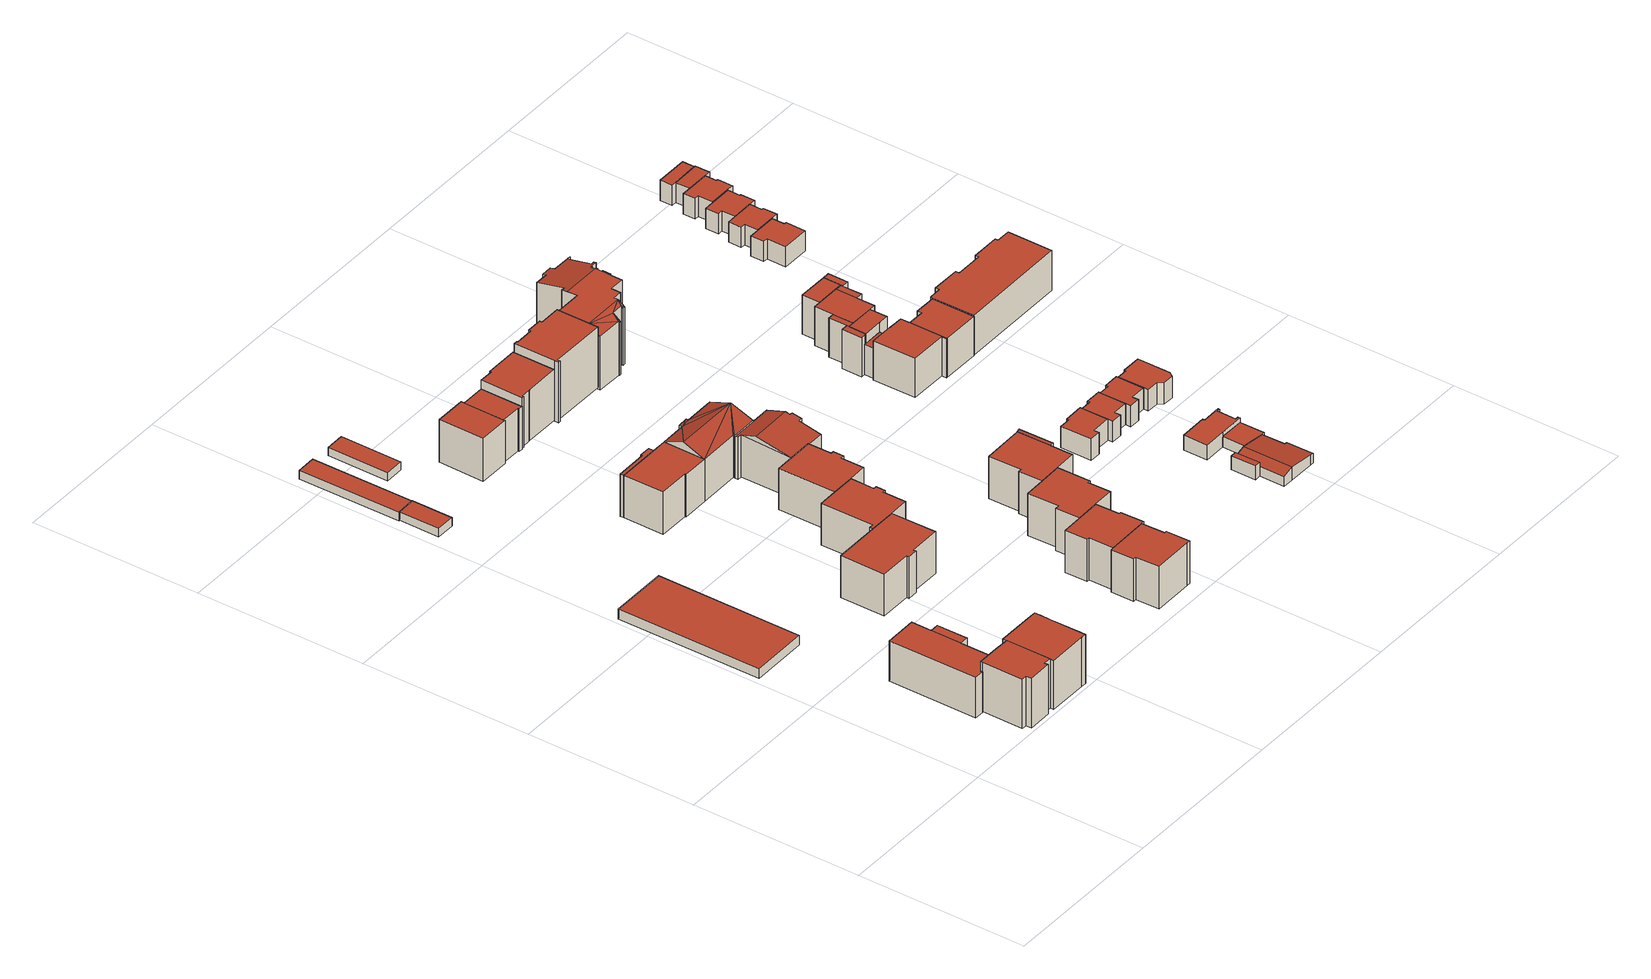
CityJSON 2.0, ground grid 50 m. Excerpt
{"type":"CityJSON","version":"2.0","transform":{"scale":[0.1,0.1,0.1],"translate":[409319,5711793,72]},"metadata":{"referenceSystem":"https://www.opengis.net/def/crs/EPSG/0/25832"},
"CityObjects":{
"building1":{"type":"Building","attributes":{"Gemeindeschluessel":"05978036","Geometrietyp2DReferenz":"3000","function":"31001_1000"},"children":["building1-1","building1-2"]},
"building1-1":{"type":"BuildingPart","attributes":{"roofType":"1000","measuredHeight":12.28},"parents":["building1"],"geometry":[{"type":"MultiSurface","lod":"2","boundaries":[[[0,1,2,3]],[[1,4,5,2]],[[4,6,5]],[[7,8,9]],[[7,10,11,8]],[[10,12,13,11]],[[12,14,15,13]],[[14,16,17,15]],[[16,0,3,17]],[[16,14,12,10,7,4,1,0]],[[3,2,5,8,11,13,15,17]],[[9,6,4,7]],[[9,8,5,6]]],"semantics":{"surfaces":[{"type":"WallSurface"},{"type":"RoofSurface"},{"type":"GroundSurface"},{"type":"ClosureSurface"}],"values":[0,0,0,0,0,0,0,0,0,1,2,0,3]}}]},
"building1-2":{"type":"BuildingPart","attributes":{"roofType":"1000","measuredHeight":12.26},"parents":["building1"],"geometry":[{"type":"MultiSurface","lod":"2","boundaries":[[[6,18,19,5]],[[18,20,21,19]],[[20,9,8,21]],[[9,20,18,6]],[[5,19,21,8]],[[5,8,9,6]]],"semantics":{"surfaces":[{"type":"WallSurface"},{"type":"RoofSurface"},{"type":"GroundSurface"},{"type":"ClosureSurface"}],"values":[0,0,0,1,2,3]}}]},
"building2":{"type":"Building","attributes":{"Gemeindeschluessel":"05978036","Geometrietyp2DReferenz":"3000","function":"31001_2462","roofType":"1000","measuredHeight":3},"geometry":[{"type":"MultiSurface","lod":"2","boundaries":[[[22,23,24,25]],[[23,26,27,24]],[[26,28,29,27]],[[28,22,25,29]],[[28,26,23,22]],[[25,24,27,29]]],"semantics":{"surfaces":[{"type":"WallSurface"},{"type":"RoofSurface"},{"type":"GroundSurface"}],"values":[0,0,0,0,1,2]}}]},
"building3":{"type":"Building","attributes":{"Gemeindeschluessel":"05978036","Geometrietyp2DReferenz":"3000","function":"31001_1000"},"children":["building3-1","building3-2"]},
"building3-1":{"type":"BuildingPart","attributes":{"roofType":"1000","measuredHeight":14.98},"parents":["building3"],"geometry":[{"type":"MultiSurface","lod":"2","boundaries":[[[30,31,32,33,34]],[[31,35,36,32]],[[35,37,38,36]],[[37,39,40,38]],[[39,41,42,40]],[[41,43,44,42]],[[43,45,46,44]],[[45,47,48,46]],[[47,49,50,48]],[[49,51,52,53,50]],[[49,47,45,43,41,39,37,35,31,30,54,51]],[[53,55,33,32,36,38,40,42,44,46,48,50]],[[56,52,51,54]],[[56,55,53,52]],[[34,56,54,30]],[[34,33,55,56]]],"semantics":{"surfaces":[{"type":"WallSurface"},{"type":"RoofSurface"},{"type":"GroundSurface"},{"type":"ClosureSurface"}],"values":[0,0,0,0,0,0,0,0,0,0,1,2,0,3,0,3]}}]},
"building3-2":{"type":"BuildingPart","attributes":{"roofType":"1000","measuredHeight":14.96},"parents":["building3"],"geometry":[{"type":"MultiSurface","lod":"2","boundaries":[[[52,57,50,53]],[[57,58,59,50]],[[58,60,61,59]],[[60,62,63,61]],[[62,64,65,63]],[[64,66,67,65]],[[66,68,69,67]],[[68,70,71,69]],[[70,72,73,71]],[[72,74,75,73]],[[74,34,33,75]],[[56,34,74,72,70,68,66,64,62,60,58,57,52]],[[53,50,59,61,63,65,67,69,71,73,75,33,55]],[[55,33,34,56]],[[53,55,56,52]]],"semantics":{"surfaces":[{"type":"WallSurface"},{"type":"RoofSurface"},{"type":"GroundSurface"},{"type":"ClosureSurface"}],"values":[0,0,0,0,0,0,0,0,0,0,0,1,2,3,3]}}]},
"building4":{"type":"Building","attributes":{"Gemeindeschluessel":"05978036","Geometrietyp2DReferenz":"3000","function":"31001_2460","roofType":"1000","measuredHeight":2.48},"geometry":[{"type":"MultiSurface","lod":"2","boundaries":[[[76,77,78,79]],[[77,80,81,78]],[[80,82,83,81]],[[82,76,79,83]],[[82,80,77,76]],[[79,78,81,83]]],"semantics":{"surfaces":[{"type":"WallSurface"},{"type":"RoofSurface"},{"type":"GroundSurface"}],"values":[0,0,0,0,1,2]}}]},
"building5":{"type":"Building","attributes":{"Gemeindeschluessel":"05978036","Geometrietyp2DReferenz":"3000","function":"31001_2460","roofType":"1000","measuredHeight":2.72},"geometry":[{"type":"MultiSurface","lod":"2","boundaries":[[[84,85,86,87]],[[85,88,89,86]],[[88,90,91,89]],[[90,92,93,91]],[[92,84,87,93]],[[92,90,88,85,84]],[[87,86,89,91,93]]],"semantics":{"surfaces":[{"type":"WallSurface"},{"type":"RoofSurface"},{"type":"GroundSurface"}],"values":[0,0,0,0,0,1,2]}}]},
"building6":{"type":"Building","attributes":{"Gemeindeschluessel":"05978036","Geometrietyp2DReferenz":"3000","function":"31001_1000","roofType":"1000","measuredHeight":12.68},"geometry":[{"type":"MultiSurface","lod":"2","boundaries":[[[94,95,96,97]],[[95,98,99,96]],[[98,100,101,99]],[[100,102,103,101]],[[102,104,105,103]],[[104,106,107,105]],[[106,108,109,107]],[[108,110,111,109]],[[110,94,97,111]],[[110,108,106,104,102,100,98,95,94]],[[97,96,99,101,103,105,107,109,111]]],"semantics":{"surfaces":[{"type":"WallSurface"},{"type":"RoofSurface"},{"type":"GroundSurface"}],"values":[0,0,0,0,0,0,0,0,0,1,2]}}]},
"building7":{"type":"Building","attributes":{"Gemeindeschluessel":"05978036","Geometrietyp2DReferenz":"3000","function":"31001_2460","roofType":"1000","measuredHeight":2.57},"geometry":[{"type":"MultiSurface","lod":"2","boundaries":[[[112,113,114,115]],[[113,116,117,114]],[[116,118,119,117]],[[118,112,115,119]],[[118,116,113,112]],[[115,114,117,119]]],"semantics":{"surfaces":[{"type":"WallSurface"},{"type":"RoofSurface"},{"type":"GroundSurface"}],"values":[0,0,0,0,1,2]}}]},
"building8":{"type":"Building","attributes":{"Gemeindeschluessel":"05978036","Geometrietyp2DReferenz":"3000","function":"31001_1000"},"children":["building8-1","building8-2"]},
"building8-1":{"type":"BuildingPart","attributes":{"roofType":"1000","measuredHeight":12.99},"parents":["building8"],"geometry":[{"type":"MultiSurface","lod":"2","boundaries":[[[120,121,122,123]],[[121,124,125,122]],[[124,126,127,125]],[[126,128,129,127]],[[120,123,130,131]],[[131,128,126,124,121,120]],[[123,122,125,127,129,130]],[[131,130,129,128]]],"semantics":{"surfaces":[{"type":"WallSurface"},{"type":"RoofSurface"},{"type":"GroundSurface"},{"type":"ClosureSurface"}],"values":[0,0,0,0,0,1,2,3]}}]},
"building8-2":{"type":"BuildingPart","attributes":{"roofType":"1000","measuredHeight":12.96},"parents":["building8"],"geometry":[{"type":"MultiSurface","lod":"2","boundaries":[[[132,133,134,135]],[[133,136,137,134]],[[136,138,139,137]],[[138,131,130,139]],[[128,140,141,129]],[[140,132,135,141]],[[140,128,131,138,136,133,132]],[[135,134,137,139,130,129,141]],[[129,130,131,128]]],"semantics":{"surfaces":[{"type":"WallSurface"},{"type":"RoofSurface"},{"type":"GroundSurface"},{"type":"ClosureSurface"}],"values":[0,0,0,0,0,0,1,2,3]}}]},
"building9":{"type":"Building","attributes":{"Gemeindeschluessel":"05978036","Geometrietyp2DReferenz":"3000","function":"31001_1000","roofType":"1000","measuredHeight":12.7},"geometry":[{"type":"MultiSurface","lod":"2","boundaries":[[[94,142,143,97]],[[142,144,145,143]],[[144,146,147,145]],[[146,148,149,147]],[[148,150,151,149]],[[150,152,153,151]],[[152,154,155,153]],[[154,156,157,155]],[[156,158,159,157]],[[158,160,161,159]],[[160,95,96,161]],[[95,94,97,96]],[[95,160,158,156,154,152,150,148,146,144,142,94]],[[97,143,145,147,149,151,153,155,157,159,161,96]]],"semantics":{"surfaces":[{"type":"WallSurface"},{"type":"RoofSurface"},{"type":"GroundSurface"}],"values":[0,0,0,0,0,0,0,0,0,0,0,0,1,2]}}]},
"building10":{"type":"Building","attributes":{"Gemeindeschluessel":"05978036","Geometrietyp2DReferenz":"3000","function":"31001_1000"},"children":["building10-1","building10-2"]},
"building10-1":{"type":"BuildingPart","attributes":{"roofType":"1000","measuredHeight":13},"parents":["building10"],"geometry":[{"type":"MultiSurface","lod":"2","boundaries":[[[162,163,164,165]],[[163,166,167,164]],[[166,168,169,167]],[[168,170,171,169]],[[170,172,173,171]],[[172,170,168,166,163,162]],[[165,164,167,169,171,173]],[[162,165,173,172]]],"semantics":{"surfaces":[{"type":"WallSurface"},{"type":"RoofSurface"},{"type":"GroundSurface"},{"type":"ClosureSurface"}],"values":[0,0,0,0,0,1,2,3]}}]},
"building10-2":{"type":"BuildingPart","attributes":{"roofType":"1000","measuredHeight":13},"parents":["building10"],"geometry":[{"type":"MultiSurface","lod":"2","boundaries":[[[174,175,176,177]],[[175,162,165,176]],[[172,178,179,173]],[[178,180,181,179]],[[180,174,177,181]],[[180,178,172,162,175,174]],[[177,176,165,173,179,181]],[[173,165,162,172]]],"semantics":{"surfaces":[{"type":"WallSurface"},{"type":"RoofSurface"},{"type":"GroundSurface"},{"type":"ClosureSurface"}],"values":[0,0,0,0,0,1,2,3]}}]},
"building11":{"type":"Building","attributes":{"Gemeindeschluessel":"05978036","Geometrietyp2DReferenz":"3000","function":"31001_1000","roofType":"1000","measuredHeight":12.87},"geometry":[{"type":"MultiSurface","lod":"2","boundaries":[[[182,183,184,185]],[[183,186,187,184]],[[186,188,189,187]],[[188,190,191,189]],[[190,192,193,191]],[[192,194,195,193]],[[194,196,197,195]],[[196,198,199,197]],[[198,200,201,199]],[[200,182,185,201]],[[200,198,196,194,192,190,188,186,183,182]],[[185,184,187,189,191,193,195,197,199,201]]],"semantics":{"surfaces":[{"type":"WallSurface"},{"type":"RoofSurface"},{"type":"GroundSurface"}],"values":[0,0,0,0,0,0,0,0,0,0,1,2]}}]},
"building12":{"type":"Building","attributes":{"Gemeindeschluessel":"05978036","Geometrietyp2DReferenz":"3000","function":"31001_1000","roofType":"1000","measuredHeight":12.89},"geometry":[{"type":"MultiSurface","lod":"2","boundaries":[[[182,202,203,185]],[[202,204,205,203]],[[204,206,207,205]],[[206,208,209,207]],[[208,210,211,209]],[[210,212,213,211]],[[212,214,215,213]],[[214,216,217,215]],[[216,183,184,217]],[[183,182,185,184]],[[183,216,214,212,210,208,206,204,202,182]],[[185,203,205,207,209,211,213,215,217,184]]],"semantics":{"surfaces":[{"type":"WallSurface"},{"type":"RoofSurface"},{"type":"GroundSurface"}],"values":[0,0,0,0,0,0,0,0,0,0,1,2]}}]},
"building13":{"type":"Building","attributes":{"Gemeindeschluessel":"05978036","Geometrietyp2DReferenz":"3000","function":"31001_1000","roofType":"1000","measuredHeight":12.67},"geometry":[{"type":"MultiSurface","lod":"2","boundaries":[[[148,218,219,220]],[[218,221,222,219]],[[221,223,224,222]],[[223,225,226,224]],[[225,227,228,226]],[[227,229,230,228]],[[229,231,232,230]],[[231,233,234,232]],[[233,150,235,234]],[[150,148,220,235]],[[150,233,231,229,227,225,223,221,218,148]],[[220,219,222,224,226,228,230,232,234,235]]],"semantics":{"surfaces":[{"type":"WallSurface"},{"type":"RoofSurface"},{"type":"GroundSurface"}],"values":[0,0,0,0,0,0,0,0,0,0,1,2]}}]},
"building14":{"type":"Building","attributes":{"Gemeindeschluessel":"05978036","Geometrietyp2DReferenz":"3000","function":"31001_1000","roofType":"5000","measuredHeight":15.28},"geometry":[{"type":"MultiSurface","lod":"2","boundaries":[[[140,236,237,238]],[[236,239,240,237]],[[239,241,242,240]],[[241,243,244,242]],[[243,245,246,244]],[[245,247,248,246]],[[247,249,250,248]],[[249,251,252,250]],[[251,132,253,252]],[[132,140,238,253]],[[241,239,236]],[[243,254,245]],[[236,243,241]],[[236,254,243]],[[236,255,254]],[[255,236,140]],[[254,249,247]],[[254,251,249]],[[254,132,251]],[[132,254,255]],[[247,245,254]],[[140,132,255]],[[238,237,240,242,244,246,248,250,252,253]]],"semantics":{"surfaces":[{"type":"WallSurface"},{"type":"RoofSurface"},{"type":"GroundSurface"}],"values":[0,0,0,0,0,0,0,0,0,0,1,1,1,1,1,1,1,1,1,1,0,0,2]}}]},
"building15":{"type":"Building","attributes":{"Gemeindeschluessel":"05978036","Geometrietyp2DReferenz":"3000","function":"31001_1000","roofType":"1000","measuredHeight":15.57},"geometry":[{"type":"MultiSurface","lod":"2","boundaries":[[[256,257,258,259]],[[257,260,261,258]],[[260,262,263,261]],[[262,264,265,263]],[[264,266,267,265]],[[266,268,269,267]],[[268,270,271,269]],[[270,272,273,271]],[[272,274,275,273]],[[274,276,277,275]],[[276,256,259,277]],[[276,274,272,270,268,266,264,262,260,257,256]],[[259,258,261,263,265,267,269,271,273,275,277]]],"semantics":{"surfaces":[{"type":"WallSurface"},{"type":"RoofSurface"},{"type":"GroundSurface"}],"values":[0,0,0,0,0,0,0,0,0,0,0,1,2]}}]},
"building16":{"type":"Building","attributes":{"Gemeindeschluessel":"05978036","Geometrietyp2DReferenz":"3000","function":"31001_1000","roofType":"1000","measuredHeight":12.92},"geometry":[{"type":"MultiSurface","lod":"2","boundaries":[[[208,278,279,209]],[[278,280,281,279]],[[280,282,283,281]],[[282,284,285,283]],[[284,286,287,285]],[[286,288,289,287]],[[288,290,291,289]],[[290,292,293,291]],[[292,210,211,293]],[[210,208,209,211]],[[210,292,290,288,286,284,282,280,278,208]],[[209,279,281,283,285,287,289,291,293,211]]],"semantics":{"surfaces":[{"type":"WallSurface"},{"type":"RoofSurface"},{"type":"GroundSurface"}],"values":[0,0,0,0,0,0,0,0,0,0,1,2]}}]},
"building17":{"type":"Building","attributes":{"Gemeindeschluessel":"05978036","Geometrietyp2DReferenz":"3000","function":"31001_1000","roofType":"5000","measuredHeight":14.34},"geometry":[{"type":"MultiSurface","lod":"2","boundaries":[[[294,295,296,297]],[[295,298,299,296]],[[298,300,301,299]],[[300,302,303,301]],[[302,304,305,303]],[[304,306,307,305]],[[306,308,309,307]],[[308,310,311,309]],[[310,312,313,311]],[[312,294,297,313]],[[304,302,300,298,314,315,308,306]],[[314,295,294,312,310,315]],[[298,295,314]],[[310,308,315]],[[297,296,299,301,303,305,307,309,311,313]]],"semantics":{"surfaces":[{"type":"WallSurface"},{"type":"RoofSurface"},{"type":"GroundSurface"}],"values":[0,0,0,0,0,0,0,0,0,0,1,1,0,0,2]}}]},
"building18":{"type":"Building","attributes":{"Gemeindeschluessel":"05978036","Geometrietyp2DReferenz":"3000","function":"31001_1000"},"children":["building18-1","building18-2"]},
"building18-1":{"type":"BuildingPart","attributes":{"roofType":"1000","measuredHeight":12.89},"parents":["building18"],"geometry":[{"type":"MultiSurface","lod":"2","boundaries":[[[316,317,318,319]],[[317,286,287,318]],[[286,284,285,287]],[[284,320,321,285]],[[320,322,323,321]],[[322,324,325,323]],[[324,326,327,325]],[[324,322,320,284,286,317,316,326]],[[327,319,318,287,285,321,323,325]],[[319,327,326,316]]],"semantics":{"surfaces":[{"type":"WallSurface"},{"type":"RoofSurface"},{"type":"GroundSurface"},{"type":"ClosureSurface"}],"values":[0,0,0,0,0,0,0,1,2,3]}}]},
"building18-2":{"type":"BuildingPart","attributes":{"roofType":"2100","measuredHeight":13.05},"parents":["building18"],"geometry":[{"type":"MultiSurface","lod":"2","boundaries":[[[328,329,316,319,330]],[[331,332,333,327,326]],[[332,328,330,333]],[[332,331,329,328]],[[330,319,327,333]],[[326,316,329,331]],[[326,327,319,316]]],"semantics":{"surfaces":[{"type":"WallSurface"},{"type":"RoofSurface"},{"type":"GroundSurface"},{"type":"ClosureSurface"}],"values":[0,0,0,1,2,0,3]}}]},
"building19":{"type":"Building","attributes":{"Gemeindeschluessel":"05978036","Geometrietyp2DReferenz":"3000","function":"31001_1000","roofType":"1000","measuredHeight":18.47},"geometry":[{"type":"MultiSurface","lod":"2","boundaries":[[[334,335,336,337]],[[335,338,339,336]],[[338,340,341,339]],[[340,342,343,341]],[[342,344,345,343]],[[344,346,347,345]],[[346,348,349,347]],[[348,350,351,349]],[[350,352,353,351]],[[352,354,355,353]],[[354,356,357,355]],[[356,358,359,357]],[[358,360,361,359]],[[360,334,337,361]],[[360,358,356,354,352,350,348,346,344,342,340,338,335,334]],[[337,336,339,341,343,345,347,349,351,353,355,357,359,361]]],"semantics":{"surfaces":[{"type":"WallSurface"},{"type":"RoofSurface"},{"type":"GroundSurface"}],"values":[0,0,0,0,0,0,0,0,0,0,0,0,0,0,1,2]}}]},
"building20":{"type":"Building","attributes":{"Gemeindeschluessel":"05978036","Geometrietyp2DReferenz":"3000","function":"31001_1000","roofType":"5000","measuredHeight":18.97},"geometry":[{"type":"MultiSurface","lod":"2","boundaries":[[[352,362,363,364]],[[362,365,366,363]],[[365,367,368,366]],[[367,369,370,368]],[[369,371,372,370]],[[371,373,374,372]],[[373,375,376,374]],[[375,377,378,376]],[[377,379,380,378]],[[379,381,382,380]],[[381,383,384,382]],[[383,385,386,384]],[[385,387,388,386]],[[387,389,390,388]],[[389,391,392,390]],[[391,393,394,392]],[[393,395,396,394]],[[395,397,398,396]],[[397,399,400,398]],[[399,401,402,400]],[[401,403,404,402]],[[403,405,406,404]],[[405,407,408,406]],[[407,409,410,408]],[[409,411,412,410]],[[411,413,414,412]],[[413,415,416,414]],[[415,417,418,416]],[[417,419,420,418]],[[419,352,364,420]],[[395,393,391,389,387,385,383,381,379,377,375,373,371,369,367,365,421,422]],[[423,409,405]],[[423,411,409]],[[411,417,413]],[[424,411,423]],[[424,417,411]],[[417,424,419]],[[405,409,407]],[[413,417,415]],[[403,401,399,397,422,421,362,352,424,423]],[[365,362,421]],[[397,395,422]],[[405,403,423]],[[352,419,424]],[[364,363,366,368,370,372,374,376,378,380,382,384,386,388,390,392,394,396,398,400,402,404,406,408,410,412,414,416,418,420]]],"semantics":{"surfaces":[{"type":"WallSurface"},{"type":"RoofSurface"},{"type":"GroundSurface"}],"values":[0,0,0,0,0,0,0,0,0,0,0,0,0,0,0,0,0,0,0,0,0,0,0,0,0,0,0,0,0,0,1,1,1,1,1,1,1,1,1,1,0,0,0,0,2]}}]},
"building21":{"type":"Building","attributes":{"Gemeindeschluessel":"05978036","Geometrietyp2DReferenz":"3000","function":"31001_1000","roofType":"1000","measuredHeight":6.54},"geometry":[{"type":"MultiSurface","lod":"2","boundaries":[[[425,426,427,428]],[[426,429,430,427]],[[429,431,432,430]],[[431,433,434,432]],[[433,435,436,434]],[[435,437,438,436]],[[437,439,440,438]],[[439,441,442,440]],[[441,425,428,442]],[[441,439,437,435,433,431,429,426,425]],[[428,427,430,432,434,436,438,440,442]]],"semantics":{"surfaces":[{"type":"WallSurface"},{"type":"RoofSurface"},{"type":"GroundSurface"}],"values":[0,0,0,0,0,0,0,0,0,1,2]}}]},
"building22":{"type":"Building","attributes":{"Gemeindeschluessel":"05978036","Geometrietyp2DReferenz":"3000","function":"31001_1000"},"children":["building22-1","building22-2"]},
"building22-1":{"type":"BuildingPart","attributes":{"roofType":"3100","measuredHeight":4.04},"parents":["building22"],"geometry":[{"type":"MultiSurface","lod":"2","boundaries":[[[443,444,445,446]],[[444,447,448,445]],[[447,449,450,448]],[[449,451,452,450]],[[451,453,454,452]],[[453,455,456,454]],[[455,457,458,456]],[[457,459,460,458]],[[459,461,462,460]],[[461,463,464,462]],[[459,457,455,453,451,449,447,444]],[[444,443,463,461,459]],[[446,445,448,450,452,454,456,458,460,462,464]],[[443,446,464,463]]],"semantics":{"surfaces":[{"type":"WallSurface"},{"type":"RoofSurface"},{"type":"GroundSurface"},{"type":"ClosureSurface"}],"values":[0,0,0,0,0,0,0,0,0,0,1,1,2,3]}}]},
"building22-2":{"type":"BuildingPart","attributes":{"roofType":"1000","measuredHeight":4.22},"parents":["building22"],"geometry":[{"type":"MultiSurface","lod":"2","boundaries":[[[465,466,443,446,467]],[[468,469,470,464,463]],[[469,465,467,470]],[[469,468,466,465]],[[467,446,464,470]],[[463,443,466,468]],[[463,464,446,443]]],"semantics":{"surfaces":[{"type":"WallSurface"},{"type":"RoofSurface"},{"type":"GroundSurface"},{"type":"ClosureSurface"}],"values":[0,0,0,1,2,0,3]}}]},
"building23":{"type":"Building","attributes":{"Gemeindeschluessel":"05978036","Geometrietyp2DReferenz":"3000","function":"31001_1000","roofType":"1000","measuredHeight":6.38},"geometry":[{"type":"MultiSurface","lod":"2","boundaries":[[[471,425,472,473]],[[425,441,474,472]],[[441,475,476,474]],[[475,477,478,476]],[[477,479,480,478]],[[479,481,482,480]],[[481,483,484,482]],[[483,485,486,484]],[[485,487,488,486]],[[487,471,473,488]],[[487,485,483,481,479,477,475,441,425,471]],[[473,472,474,476,478,480,482,484,486,488]]],"semantics":{"surfaces":[{"type":"WallSurface"},{"type":"RoofSurface"},{"type":"GroundSurface"}],"values":[0,0,0,0,0,0,0,0,0,0,1,2]}}]},
"building24":{"type":"Building","attributes":{"Gemeindeschluessel":"05978036","Geometrietyp2DReferenz":"3000","function":"31001_1000"},"children":["building24-1","building24-2"]},
"building24-1":{"type":"BuildingPart","attributes":{"roofType":"1000","measuredHeight":3.19},"parents":["building24"],"geometry":[{"type":"MultiSurface","lod":"2","boundaries":[[[489,490,491,492]],[[493,494,495,496]],[[494,449,497,495]],[[449,489,492,497]],[[449,494,493,490,489]],[[492,491,496,495,497]],[[496,491,490,493]]],"semantics":{"surfaces":[{"type":"WallSurface"},{"type":"RoofSurface"},{"type":"GroundSurface"},{"type":"ClosureSurface"}],"values":[0,0,0,0,1,2,3]}}]},
"building24-2":{"type":"BuildingPart","attributes":{"roofType":"1000","measuredHeight":4.45},"parents":["building24"],"geometry":[{"type":"MultiSurface","lod":"2","boundaries":[[[498,499,500,501]],[[499,502,503,500]],[[502,504,505,503]],[[504,506,507,505]],[[506,508,509,507]],[[508,510,511,509]],[[510,512,513,511]],[[512,514,493,496,513]],[[515,516,517,491,490]],[[516,498,501,517]],[[516,515,514,512,510,508,506,504,502,499,498]],[[501,500,503,505,507,509,511,513,496,491,517]],[[490,493,514,515]],[[490,491,496,493]]],"semantics":{"surfaces":[{"type":"WallSurface"},{"type":"RoofSurface"},{"type":"GroundSurface"},{"type":"ClosureSurface"}],"values":[0,0,0,0,0,0,0,0,0,0,1,2,0,3]}}]},
"building25":{"type":"Building","attributes":{"Gemeindeschluessel":"05978036","Geometrietyp2DReferenz":"3000","function":"31001_1000","roofType":"1000","measuredHeight":6.41},"geometry":[{"type":"MultiSurface","lod":"2","boundaries":[[[518,483,519,520]],[[483,481,521,519]],[[481,522,523,521]],[[522,524,525,523]],[[524,526,527,525]],[[526,528,529,527]],[[528,530,531,529]],[[530,532,533,531]],[[532,534,535,533]],[[534,518,520,535]],[[534,532,530,528,526,524,522,481,483,518]],[[520,519,521,523,525,527,529,531,533,535]]],"semantics":{"surfaces":[{"type":"WallSurface"},{"type":"RoofSurface"},{"type":"GroundSurface"}],"values":[0,0,0,0,0,0,0,0,0,0,1,2]}}]},
"building26":{"type":"Building","attributes":{"Gemeindeschluessel":"05978036","Geometrietyp2DReferenz":"3000","function":"31001_1000"},"children":["building26-1","building26-2","building26-3","building26-4","building26-5","building26-6","building26-7","building26-8","building26-9","building26-10"]},
"building26-1":{"type":"BuildingPart","attributes":{"roofType":"1000","measuredHeight":9.05},"parents":["building26"],"geometry":[{"type":"MultiSurface","lod":"2","boundaries":[[[536,537,538,539]],[[540,541,542,543]],[[544,541,540,537,536]],[[539,538,543,542,545]],[[543,538,537,540]],[[545,542,541,544]],[[539,545,544,536]]],"semantics":{"surfaces":[{"type":"WallSurface"},{"type":"RoofSurface"},{"type":"GroundSurface"},{"type":"ClosureSurface"}],"values":[0,0,1,2,3,3,3]}}]},
"building26-2":{"type":"BuildingPart","attributes":{"roofType":"1000","measuredHeight":11.83},"parents":["building26"],"geometry":[{"type":"MultiSurface","lod":"2","boundaries":[[[546,547,548,549]],[[546,550,539,547]],[[550,536,539]],[[546,549,551,552,553,550]],[[545,554,555,548,547,539]],[[544,536,550,553]],[[544,545,539,536]],[[554,545,544,553,552]],[[549,548,555,551]],[[555,554,552,551]]],"semantics":{"surfaces":[{"type":"WallSurface"},{"type":"RoofSurface"},{"type":"GroundSurface"},{"type":"ClosureSurface"}],"values":[0,0,0,1,2,0,3,3,3,3]}}]},
"building26-3":{"type":"BuildingPart","attributes":{"roofType":"1000","measuredHeight":11.84},"parents":["building26"],"geometry":[{"type":"MultiSurface","lod":"2","boundaries":[[[556,557,558,559]],[[557,560,561,558]],[[562,556,559,542,541]],[[562,553,552,560,557,556]],[[559,558,561,554,545,542]],[[553,544,545,554,552]],[[554,561,560,552]],[[541,544,553,562]],[[541,542,545,544]]],"semantics":{"surfaces":[{"type":"WallSurface"},{"type":"RoofSurface"},{"type":"GroundSurface"},{"type":"ClosureSurface"}],"values":[0,0,0,1,2,3,3,0,3]}}]},
"building26-4":{"type":"BuildingPart","attributes":{"roofType":"1000","measuredHeight":11.84},"parents":["building26"],"geometry":[{"type":"MultiSurface","lod":"2","boundaries":[[[563,564,565,538,537]],[[564,566,567,565]],[[566,568,569,567]],[[570,571,572,573]],[[571,574,575,572]],[[574,576,577,575]],[[576,578,579,577]],[[576,574,571,570,568,566,564,563,578]],[[579,543,538,565,567,569,573,572,575,577]],[[537,540,543,579,578,563]],[[537,538,543,540]],[[573,569,568,570]]],"semantics":{"surfaces":[{"type":"WallSurface"},{"type":"RoofSurface"},{"type":"GroundSurface"},{"type":"ClosureSurface"}],"values":[0,0,0,0,0,0,0,1,2,0,3,3]}}]},
"building26-5":{"type":"BuildingPart","attributes":{"roofType":"1000","measuredHeight":11.84},"parents":["building26"],"geometry":[{"type":"MultiSurface","lod":"2","boundaries":[[[580,581,582,583]],[[580,584,585,581]],[[584,586,587,588,585]],[[586,584,580,583]],[[582,581,585,588,589]],[[590,591,587,586,583]],[[583,582,589,591,590]],[[591,589,588,587]]],"semantics":{"surfaces":[{"type":"WallSurface"},{"type":"RoofSurface"},{"type":"GroundSurface"},{"type":"ClosureSurface"}],"values":[0,0,0,1,2,0,3,3]}}]},
"building26-6":{"type":"BuildingPart","attributes":{"roofType":"1000","measuredHeight":11.82},"parents":["building26"],"geometry":[{"type":"MultiSurface","lod":"2","boundaries":[[[592,593,594,595]],[[593,583,582,594]],[[590,583,593,592,596]],[[595,594,582,589,597]],[[589,582,583,590,591]],[[598,591,590,596]],[[592,595,597,598,596]],[[598,597,589,591]]],"semantics":{"surfaces":[{"type":"WallSurface"},{"type":"RoofSurface"},{"type":"GroundSurface"},{"type":"ClosureSurface"}],"values":[0,0,1,2,3,0,3,3]}}]},
"building26-7":{"type":"BuildingPart","attributes":{"roofType":"1000","measuredHeight":11.82},"parents":["building26"],"geometry":[{"type":"MultiSurface","lod":"2","boundaries":[[[599,592,595,600]],[[601,602,603,604,605]],[[602,549,548,603]],[[606,599,600,607]],[[606,551,549,602,601,596,592,599]],[[600,595,597,604,603,548,555,607]],[[592,596,598,597,595]],[[605,598,596,601]],[[605,604,597,598]],[[555,548,549,551]],[[607,555,551,606]]],"semantics":{"surfaces":[{"type":"WallSurface"},{"type":"RoofSurface"},{"type":"GroundSurface"},{"type":"ClosureSurface"}],"values":[0,0,0,0,1,2,3,0,3,3,3]}}]},
"building26-8":{"type":"BuildingPart","attributes":{"roofType":"1000","measuredHeight":11.87},"parents":["building26"],"geometry":[{"type":"MultiSurface","lod":"2","boundaries":[[[608,609,569,568]],[[608,610,611,609]],[[610,612,613,611]],[[612,614,615,613]],[[614,570,573,615]],[[614,612,610,608,568,570]],[[573,569,609,611,613,615]],[[568,569,573,570]]],"semantics":{"surfaces":[{"type":"WallSurface"},{"type":"RoofSurface"},{"type":"GroundSurface"},{"type":"ClosureSurface"}],"values":[0,0,0,0,0,1,2,3]}}]},
"building26-9":{"type":"BuildingPart","attributes":{"roofType":"1000","measuredHeight":11.84},"parents":["building26"],"geometry":[{"type":"MultiSurface","lod":"2","boundaries":[[[616,606,607,617]],[[560,616,617,561]],[[560,552,551,606,616]],[[617,607,555,554,561]],[[551,555,607,606]],[[555,551,552,554]],[[554,552,560,561]]],"semantics":{"surfaces":[{"type":"WallSurface"},{"type":"RoofSurface"},{"type":"GroundSurface"},{"type":"ClosureSurface"}],"values":[0,0,1,2,3,3,3]}}]},
"building26-10":{"type":"BuildingPart","attributes":{"roofType":"1000","measuredHeight":11.81},"parents":["building26"],"geometry":[{"type":"MultiSurface","lod":"2","boundaries":[[[587,618,619,588]],[[618,605,604,619]],[[605,618,587,591,598]],[[597,589,588,619,604]],[[597,598,591,589]],[[589,591,587,588]],[[597,604,605,598]]],"semantics":{"surfaces":[{"type":"WallSurface"},{"type":"RoofSurface"},{"type":"GroundSurface"},{"type":"ClosureSurface"}],"values":[0,0,1,2,3,3,3]}}]},
"building27":{"type":"Building","attributes":{"Gemeindeschluessel":"05978036","Geometrietyp2DReferenz":"3000","function":"31001_2000","roofType":"1000","measuredHeight":3.05},"geometry":[{"type":"MultiSurface","lod":"2","boundaries":[[[620,621,622,623]],[[621,624,625,622]],[[624,626,627,625]],[[626,628,629,627]],[[628,630,631,629]],[[630,632,633,631]],[[632,634,635,633]],[[634,620,623,635]],[[634,632,630,628,626,624,621,620]],[[623,622,625,627,629,631,633,635]]],"semantics":{"surfaces":[{"type":"WallSurface"},{"type":"RoofSurface"},{"type":"GroundSurface"}],"values":[0,0,0,0,0,0,0,0,1,2]}}]},
"building28":{"type":"Building","attributes":{"Gemeindeschluessel":"05978036","Geometrietyp2DReferenz":"3000","function":"31001_1000","roofType":"1000","measuredHeight":6.43},"geometry":[{"type":"MultiSurface","lod":"2","boundaries":[[[636,637,638,639]],[[637,640,531,638]],[[640,641,529,531]],[[641,642,643,529]],[[642,644,645,643]],[[644,646,647,645]],[[646,648,649,647]],[[648,650,651,649]],[[650,652,653,651]],[[652,654,655,653]],[[654,636,639,655]],[[654,652,650,648,646,644,642,641,640,637,636]],[[639,638,531,529,643,645,647,649,651,653,655]]],"semantics":{"surfaces":[{"type":"WallSurface"},{"type":"RoofSurface"},{"type":"GroundSurface"}],"values":[0,0,0,0,0,0,0,0,0,0,0,1,2]}}]},
"building29":{"type":"Building","attributes":{"Gemeindeschluessel":"05978036","Geometrietyp2DReferenz":"3000","function":"31001_1000","roofType":"1000","measuredHeight":12.08},"geometry":[{"type":"MultiSurface","lod":"2","boundaries":[[[656,657,658,659]],[[657,660,661,658]],[[660,662,663,661]],[[662,664,665,663]],[[664,666,667,665]],[[666,668,669,667]],[[668,670,671,669]],[[670,672,673,671]],[[672,674,675,673]],[[674,676,677,675]],[[676,678,679,677]],[[678,680,681,679]],[[680,682,683,681]],[[682,684,685,683]],[[684,656,659,685]],[[684,682,680,678,676,674,672,670,668,666,664,662,660,657,656]],[[659,658,661,663,665,667,669,671,673,675,677,679,681,683,685]]],"semantics":{"surfaces":[{"type":"WallSurface"},{"type":"RoofSurface"},{"type":"GroundSurface"}],"values":[0,0,0,0,0,0,0,0,0,0,0,0,0,0,0,1,2]}}]},
"building30":{"type":"Building","attributes":{"Gemeindeschluessel":"05978036","Geometrietyp2DReferenz":"3000","function":"31001_1000","roofType":"1000","measuredHeight":6.11},"geometry":[{"type":"MultiSurface","lod":"2","boundaries":[[[686,687,688,689]],[[687,690,691,688]],[[690,692,693,691]],[[692,694,695,693]],[[694,696,697,695]],[[696,698,699,697]],[[698,700,701,699]],[[700,702,703,701]],[[702,686,689,703]],[[702,700,698,696,694,692,690,687,686]],[[689,688,691,693,695,697,699,701,703]]],"semantics":{"surfaces":[{"type":"WallSurface"},{"type":"RoofSurface"},{"type":"GroundSurface"}],"values":[0,0,0,0,0,0,0,0,0,1,2]}}]},
"building31":{"type":"Building","attributes":{"Gemeindeschluessel":"05978036","Geometrietyp2DReferenz":"3000","function":"31001_1000","roofType":"1000","measuredHeight":6.11},"geometry":[{"type":"MultiSurface","lod":"2","boundaries":[[[704,705,706,707]],[[705,708,709,706]],[[708,710,711,709]],[[710,712,713,711]],[[712,714,715,713]],[[714,716,691,715]],[[716,717,688,691]],[[717,718,719,688]],[[718,720,721,719]],[[720,704,707,721]],[[720,718,717,716,714,712,710,708,705,704]],[[707,706,709,711,713,715,691,688,719,721]]],"semantics":{"surfaces":[{"type":"WallSurface"},{"type":"RoofSurface"},{"type":"GroundSurface"}],"values":[0,0,0,0,0,0,0,0,0,0,1,2]}}]},
"building32":{"type":"Building","attributes":{"Gemeindeschluessel":"05978036","Geometrietyp2DReferenz":"3000","function":"31001_1000","roofType":"1000","measuredHeight":6.11},"geometry":[{"type":"MultiSurface","lod":"2","boundaries":[[[722,723,724,725]],[[723,726,727,724]],[[726,728,729,727]],[[728,730,731,729]],[[730,732,733,731]],[[732,734,709,733]],[[734,735,706,709]],[[735,736,737,706]],[[736,738,739,737]],[[738,722,725,739]],[[738,736,735,734,732,730,728,726,723,722]],[[725,724,727,729,731,733,709,706,737,739]]],"semantics":{"surfaces":[{"type":"WallSurface"},{"type":"RoofSurface"},{"type":"GroundSurface"}],"values":[0,0,0,0,0,0,0,0,0,0,1,2]}}]},
"building33":{"type":"Building","attributes":{"Gemeindeschluessel":"05978036","Geometrietyp2DReferenz":"3000","function":"31001_1000","roofType":"1000","measuredHeight":6.14},"geometry":[{"type":"MultiSurface","lod":"2","boundaries":[[[740,741,724,727]],[[741,742,743,724]],[[742,744,745,743]],[[744,746,747,745]],[[746,748,749,747]],[[748,750,751,749]],[[750,752,753,751]],[[752,754,755,753]],[[754,756,757,755]],[[756,740,727,757]],[[756,754,752,750,748,746,744,742,741,740]],[[727,724,743,745,747,749,751,753,755,757]]],"semantics":{"surfaces":[{"type":"WallSurface"},{"type":"RoofSurface"},{"type":"GroundSurface"}],"values":[0,0,0,0,0,0,0,0,0,0,1,2]}}]},
"building34":{"type":"Building","attributes":{"Gemeindeschluessel":"05978036","Geometrietyp2DReferenz":"3000","function":"31001_1100"},"children":["building34-1","building34-2"]},
"building34-1":{"type":"BuildingPart","attributes":{"roofType":"1000","measuredHeight":6.11},"parents":["building34"],"geometry":[{"type":"MultiSurface","lod":"2","boundaries":[[[758,759,760,761]],[[759,762,760]],[[763,764,765,766,767]],[[764,768,769,765]],[[768,770,771,769]],[[770,758,761,771]],[[770,768,764,763,759,758]],[[761,760,766,765,769,771]],[[767,762,759,763]],[[767,766,760,762]]],"semantics":{"surfaces":[{"type":"WallSurface"},{"type":"RoofSurface"},{"type":"GroundSurface"},{"type":"ClosureSurface"}],"values":[0,0,0,0,0,0,1,2,0,3]}}]},
"building34-2":{"type":"BuildingPart","attributes":{"roofType":"1000","measuredHeight":6.1},"parents":["building34"],"geometry":[{"type":"MultiSurface","lod":"2","boundaries":[[[762,772,773,760]],[[772,774,775,773]],[[774,776,751,775]],[[776,777,749,751]],[[777,778,765,749]],[[778,767,766,765]],[[767,778,777,776,774,772,762]],[[760,773,775,751,749,765,766]],[[760,766,767,762]]],"semantics":{"surfaces":[{"type":"WallSurface"},{"type":"RoofSurface"},{"type":"GroundSurface"},{"type":"ClosureSurface"}],"values":[0,0,0,0,0,0,1,2,3]}}]}
},
"vertices":[
[191,404,131],[286,405,131],[286,405,8],[191,404,8],[286,346,131],[286,346,8],[286,346,130],[286,256,131],[286,256,8],[286,256,130],[286,149,131],[286,149,8],[220,149,131],[220,149,8],[220,143,131],[220,143,8],[191,143,131],[191,143,8],
[313,347,130],[313,347,8],[313,256,130],[313,256,8],
[9,1093,40],[179,1093,40],[179,1093,10],[9,1093,10],[180,669,40],[180,669,10],[10,668,40],[10,668,10],
[329,17,160],[307,17,160],[307,17,10],[329,17,10],[329,17,159],[307,6,160],[307,6,10],[236,6,160],[236,6,10],[235,22,160],[235,22,10],[220,22,160],[220,22,10],[220,143,160],[220,143,10],[220,149,160],[220,149,10],[286,149,160],[286,149,10],[328,148,160],[328,148,10],[329,148,160],[329,148,159],[329,148,10],[329,22,160],[329,22,10],[329,22,159],
[328,148,159],[329,160,159],[329,160,10],[447,160,159],[447,160,10],[463,160,159],[463,160,10],[463,144,159],[463,144,10],[463,114,159],[463,114,10],[463,22,159],[463,22,10],[463,6,159],[463,6,10],[447,6,159],[447,6,10],[329,6,159],[329,6,10],
[31,1772,31],[87,1773,31],[87,1773,6],[31,1772,6],[87,1653,31],[87,1653,6],[31,1653,31],[31,1653,6],
[30,1772,30],[28,2073,30],[28,2073,3],[30,1772,3],[85,2073,30],[85,2073,3],[87,1773,30],[87,1773,3],[31,1772,30],[31,1772,3],
[531,699,142],[611,699,142],[611,699,15],[531,699,15],[612,567,142],[612,567,15],[519,566,142],[519,566,15],[519,559,142],[519,559,15],[489,559,142],[489,559,15],[489,566,142],[489,566,15],[395,566,142],[395,566,15],[395,698,142],[395,698,15],
[207,2074,26],[207,1894,26],[207,1894,1],[207,2074,1],[151,1894,26],[151,1894,1],[151,2074,26],[151,2074,1],
[353,1335,142],[446,1336,142],[446,1336,13],[353,1335,13],[446,1341,142],[446,1341,13],[480,1341,142],[480,1341,13],[480,1325,142],[480,1325,13],[353,1325,13],[353,1325,142],
[524,1202,142],[446,1202,142],[446,1202,13],[524,1202,13],[446,1206,142],[446,1206,13],[354,1206,142],[354,1206,13],[524,1326,142],[524,1326,13],
[531,709,142],[531,709,15],[544,709,142],[544,709,15],[543,864,142],[543,864,15],[601,864,142],[601,864,15],[669,864,142],[669,864,15],[669,795,142],[669,795,15],[678,795,142],[678,795,15],[678,767,142],[678,767,15],[670,767,142],[670,767,15],[670,700,142],[670,700,15],
[366,1817,144],[437,1817,144],[437,1817,14],[366,1817,14],[436,1692,144],[436,1692,14],[424,1692,144],[424,1692,14],[424,1696,144],[424,1696,14],[365,1696,144],[365,1696,14],
[274,1826,144],[366,1826,144],[366,1826,14],[274,1826,14],[365,1692,144],[365,1692,14],[273,1692,144],[273,1692,14],
[809,172,145],[932,174,145],[932,174,16],[809,172,16],[934,106,145],[934,106,16],[941,106,145],[941,106,16],[942,36,145],[942,36,16],[931,36,145],[931,36,16],[812,34,145],[812,34,16],[810,104,145],[810,104,16],[801,104,145],[801,104,16],[800,171,145],[800,171,16],
[808,244,145],[808,244,16],[800,244,145],[800,244,16],[799,310,145],[799,310,16],[861,311,145],[861,311,16],[931,312,145],[931,312,16],[933,243,145],[933,243,16],[939,243,145],[939,243,16],[941,174,145],[941,174,16],
[600,1033,142],[600,1033,16],[601,864,16],[657,1033,142],[657,1033,16],[725,1034,142],[725,1034,16],[726,965,142],[726,965,16],[734,965,142],[734,965,16],[735,934,142],[735,934,16],[724,934,142],[724,934,16],[724,865,142],[724,865,16],[669,864,16],
[601,1326,142],[601,1326,14],[524,1326,14],[601,1336,142],[601,1336,14],[632,1336,142],[632,1336,14],[632,1330,142],[632,1330,14],[723,1331,142],[723,1331,14],[723,1199,142],[723,1199,14],[644,1199,142],[644,1199,14],[644,1203,142],[644,1203,14],[524,1202,14],[723,1267,167],[524,1266,167],
[436,1692,171],[437,1817,171],[437,1817,16],[436,1692,16],[479,1816,171],[479,1816,16],[479,1821,171],[479,1821,16],[577,1821,171],[577,1821,16],[577,1817,171],[577,1817,16],[577,1696,171],[577,1696,16],[474,1696,171],[474,1696,16],[472,1696,171],[472,1696,16],[443,1696,171],[443,1696,16],[443,1692,171],[443,1692,16],
[859,382,145],[859,382,16],[872,382,145],[872,382,16],[870,474,145],[870,474,16],[932,475,145],[932,475,16],[999,477,145],[999,477,16],[1001,379,145],[1001,379,16],[993,379,145],[993,379,16],[994,313,145],[994,313,16],
[644,1199,140],[780,1199,140],[780,1199,15],[644,1199,15],[781,1130,156],[781,1130,15],[790,1130,156],[790,1130,15],[791,1101,150],[791,1101,15],[780,1101,150],[780,1101,15],[780,1034,137],[780,1034,15],[657,1033,137],[657,1033,15],[656,1188,144],[656,1188,15],[644,1188,144],[644,1188,15],[781,1143,159],[656,1142,159],
[1063,543,145],[1064,478,145],[1064,478,16],[1063,543,16],[931,545,145],[931,545,16],[940,545,145],[940,545,16],[938,641,145],[938,641,16],[1061,644,145],[1061,644,16],
[1073,543,147],[1063,543,146],[1073,543,16],[1061,644,146],[1071,644,147],[1071,644,16],
[577,1696,199],[577,1817,199],[577,1817,14],[577,1696,14],[586,1817,199],[586,1817,14],[586,1814,199],[586,1814,14],[642,1814,199],[642,1814,14],[642,1821,199],[642,1821,14],[689,1821,199],[689,1821,14],[689,1814,199],[689,1814,14],[752,1814,199],[752,1814,14],[752,1808,199],[752,1808,14],[752,1690,199],[752,1690,14],[584,1691,199],[584,1691,14],[584,1683,199],[584,1683,14],[577,1683,199],[577,1683,14],
[828,1808,199],[828,1808,10],[752,1808,10],[828,1854,196],[828,1854,10],[838,1854,196],[838,1854,10],[838,1937,177],[838,1937,10],[877,1936,177],[877,1936,10],[877,1948,174],[877,1948,10],[910,1948,174],[910,1948,10],[910,1934,178],[910,1934,10],[970,1933,178],[970,1933,10],[970,1931,178],[970,1931,10],[961,1931,178],[961,1931,10],[961,1860,194],[961,1860,10],[970,1860,194],[970,1860,10],[970,1853,196],[970,1853,10],[950,1853,196],[950,1853,10],[950,1850,197],[950,1850,10],[945,1850,197],[945,1850,10],[945,1756,199],[945,1756,10],[901,1756,199],[901,1756,10],[901,1729,198],[901,1729,10],[875,1729,198],[875,1729,10],[874,1697,184],[874,1697,10],[868,1697,184],[868,1697,10],[868,1703,188],[868,1703,10],[833,1703,188],[833,1703,10],[833,1679,171],[833,1679,10],[828,1679,171],[828,1679,10],[828,1682,174],[828,1682,10],[752,1683,174],[752,1683,10],[828,1838,199],[945,1838,199],[875,1717,198],[752,1717,198],
[1303,544,82],[1246,544,82],[1246,544,17],[1303,544,17],[1246,529,82],[1246,529,17],[1212,529,82],[1212,529,17],[1212,620,82],[1212,620,17],[1245,620,82],[1245,620,17],[1245,626,82],[1245,626,17],[1303,627,82],[1303,627,17],[1303,621,82],[1303,621,17],
[1397,225,50],[1431,225,60],[1431,225,20],[1397,225,20],[1445,225,58],[1445,225,20],[1509,225,50],[1509,225,20],[1510,157,50],[1510,157,20],[1519,157,48],[1519,157,20],[1520,78,48],[1520,78,20],[1509,78,50],[1509,78,20],[1431,78,60],[1431,78,20],[1398,78,50],[1398,78,20],[1398,152,50],[1398,152,20],
[1379,225,62],[1397,225,62],[1379,225,20],[1398,152,62],[1380,151,62],[1380,151,20],
[1303,529,82],[1303,544,19],[1303,529,19],[1303,621,19],[1334,621,82],[1334,621,19],[1334,628,82],[1334,628,19],[1381,628,82],[1381,628,19],[1381,623,82],[1381,623,19],[1381,546,82],[1381,546,19],[1336,546,82],[1336,546,19],[1336,529,82],[1336,529,19],
[1445,225,50],[1445,298,50],[1445,298,18],[1445,225,18],[1518,298,50],[1518,225,50],[1518,225,18],[1518,298,18],[1509,225,18],
[1379,369,63],[1460,370,63],[1460,370,18],[1379,369,18],[1460,364,63],[1460,364,18],[1518,364,63],[1518,364,18],[1518,359,63],[1518,359,18],[1509,359,63],[1509,359,18],[1509,305,63],[1509,305,18],[1518,305,63],[1518,305,18],[1518,298,63],[1445,298,63],[1379,297,63],[1379,297,18],
[1381,530,82],[1381,546,18],[1381,530,18],[1381,623,18],[1414,623,82],[1414,623,18],[1414,630,82],[1414,630,18],[1459,630,82],[1459,630,18],[1459,624,82],[1459,624,18],[1459,548,82],[1459,548,18],[1413,548,82],[1413,548,18],[1413,530,82],[1413,530,18],
[1245,1192,104],[1245,1161,104],[1245,1161,13],[1245,1192,13],[1180,1161,104],[1181,1192,104],[1181,1192,13],[1180,1161,13],[1187,1192,104],[1187,1192,13],
[1276,1192,132],[1276,1192,13],[1276,1244,13],[1276,1244,132],[1245,1192,132],[1206,1244,132],[1188,1244,132],[1187,1192,132],[1188,1244,13],[1206,1244,13],
[1168,1192,132],[1168,1251,132],[1168,1251,13],[1168,1192,13],[1188,1251,132],[1188,1251,13],[1181,1192,132],
[1245,1161,132],[1245,1160,132],[1245,1160,13],[1288,1160,132],[1288,1160,13],[1288,1132,132],[1288,1132,13],[1288,1019,132],[1286,1019,132],[1286,1019,13],[1288,1019,13],[1286,1034,132],[1286,1034,13],[1175,1034,132],[1175,1034,13],[1175,1161,132],[1175,1161,13],
[1336,1413,132],[1336,1413,13],[1316,1413,13],[1316,1413,132],[1336,1354,132],[1336,1354,13],[1316,1354,132],[1316,1354,131],[1316,1354,13],[1316,1361,13],[1316,1361,132],[1316,1361,131],
[1227,1361,132],[1227,1414,132],[1227,1414,13],[1227,1361,13],[1295,1361,132],[1295,1361,13],[1295,1361,131],
[1206,1361,132],[1206,1361,13],[1295,1298,132],[1295,1244,132],[1295,1244,13],[1295,1298,13],[1295,1298,131],[1206,1305,132],[1206,1305,13],
[1338,1132,132],[1338,1132,13],[1338,1145,132],[1338,1145,13],[1401,1145,132],[1401,1145,13],[1401,1019,132],[1401,1019,13],
[1188,1305,132],[1188,1305,13],
[1316,1298,131],[1316,1298,13],
[1057,1915,46],[1056,1975,46],[1056,1975,16],[1057,1915,16],[1117,1976,46],[1117,1976,16],[1117,1954,46],[1117,1954,16],[1112,1951,46],[1112,1951,16],[1112,1940,46],[1112,1940,16],[1117,1938,46],[1117,1938,16],[1117,1915,46],[1117,1915,16],
[1494,533,83],[1459,533,83],[1459,533,18],[1494,533,18],[1459,548,83],[1459,624,83],[1490,624,83],[1490,624,18],[1490,629,83],[1490,629,18],[1548,629,83],[1548,629,18],[1548,547,83],[1548,547,18],[1548,532,83],[1548,532,18],[1538,518,83],[1538,518,18],[1505,518,83],[1505,518,18],
[1731,1021,135],[1401,1019,135],[1401,1019,14],[1731,1021,14],[1401,1145,135],[1401,1145,14],[1401,1151,135],[1401,1151,14],[1438,1151,135],[1438,1151,14],[1438,1163,135],[1438,1163,14],[1523,1163,135],[1523,1163,14],[1523,1152,135],[1523,1152,14],[1605,1152,135],[1605,1152,14],[1605,1162,135],[1605,1162,14],[1689,1163,135],[1689,1163,14],[1689,1154,135],[1689,1154,14],[1731,1154,135],[1731,1154,14],[1731,1149,135],[1731,1149,14],[1731,1032,135],[1731,1032,14],
[1409,1701,79],[1438,1701,79],[1438,1701,18],[1409,1701,18],[1499,1701,79],[1499,1701,18],[1499,1664,79],[1499,1664,18],[1506,1664,79],[1506,1664,18],[1505,1605,79],[1505,1605,18],[1423,1605,79],[1423,1605,18],[1423,1661,79],[1423,1661,18],[1409,1661,79],[1409,1661,18],
[1424,1779,80],[1452,1779,80],[1452,1779,18],[1424,1779,18],[1514,1779,80],[1514,1779,18],[1514,1743,80],[1514,1743,18],[1519,1743,80],[1519,1743,18],[1520,1701,80],[1520,1701,18],[1499,1701,80],[1438,1701,80],[1438,1740,80],[1438,1740,18],[1424,1740,80],[1424,1740,18],
[1437,1858,79],[1468,1858,79],[1468,1858,18],[1437,1858,18],[1531,1858,79],[1531,1858,18],[1531,1821,79],[1531,1821,18],[1534,1821,79],[1534,1821,18],[1535,1779,79],[1535,1779,18],[1514,1779,79],[1452,1779,79],[1451,1819,79],[1451,1819,18],[1438,1819,79],[1438,1819,18],
[1531,1858,80],[1468,1858,80],[1467,1901,80],[1467,1901,18],[1454,1901,80],[1454,1901,18],[1454,1937,80],[1454,1937,18],[1482,1937,80],[1482,1937,18],[1546,1937,80],[1546,1937,18],[1546,1903,80],[1546,1903,18],[1551,1903,80],[1551,1903,18],[1551,1858,80],[1551,1858,18],
[1560,2016,80],[1561,1981,80],[1561,1981,18],[1560,2016,18],[1561,1981,79],[1481,1980,80],[1481,1979,80],[1481,1979,18],[1481,1980,18],[1481,1980,79],[1466,1979,80],[1466,1979,18],[1466,2016,80],[1466,2016,18],
[1565,1981,79],[1565,1981,18],[1565,1937,79],[1565,1937,18],[1546,1937,79],[1482,1937,79],[1481,1979,79]
]}
